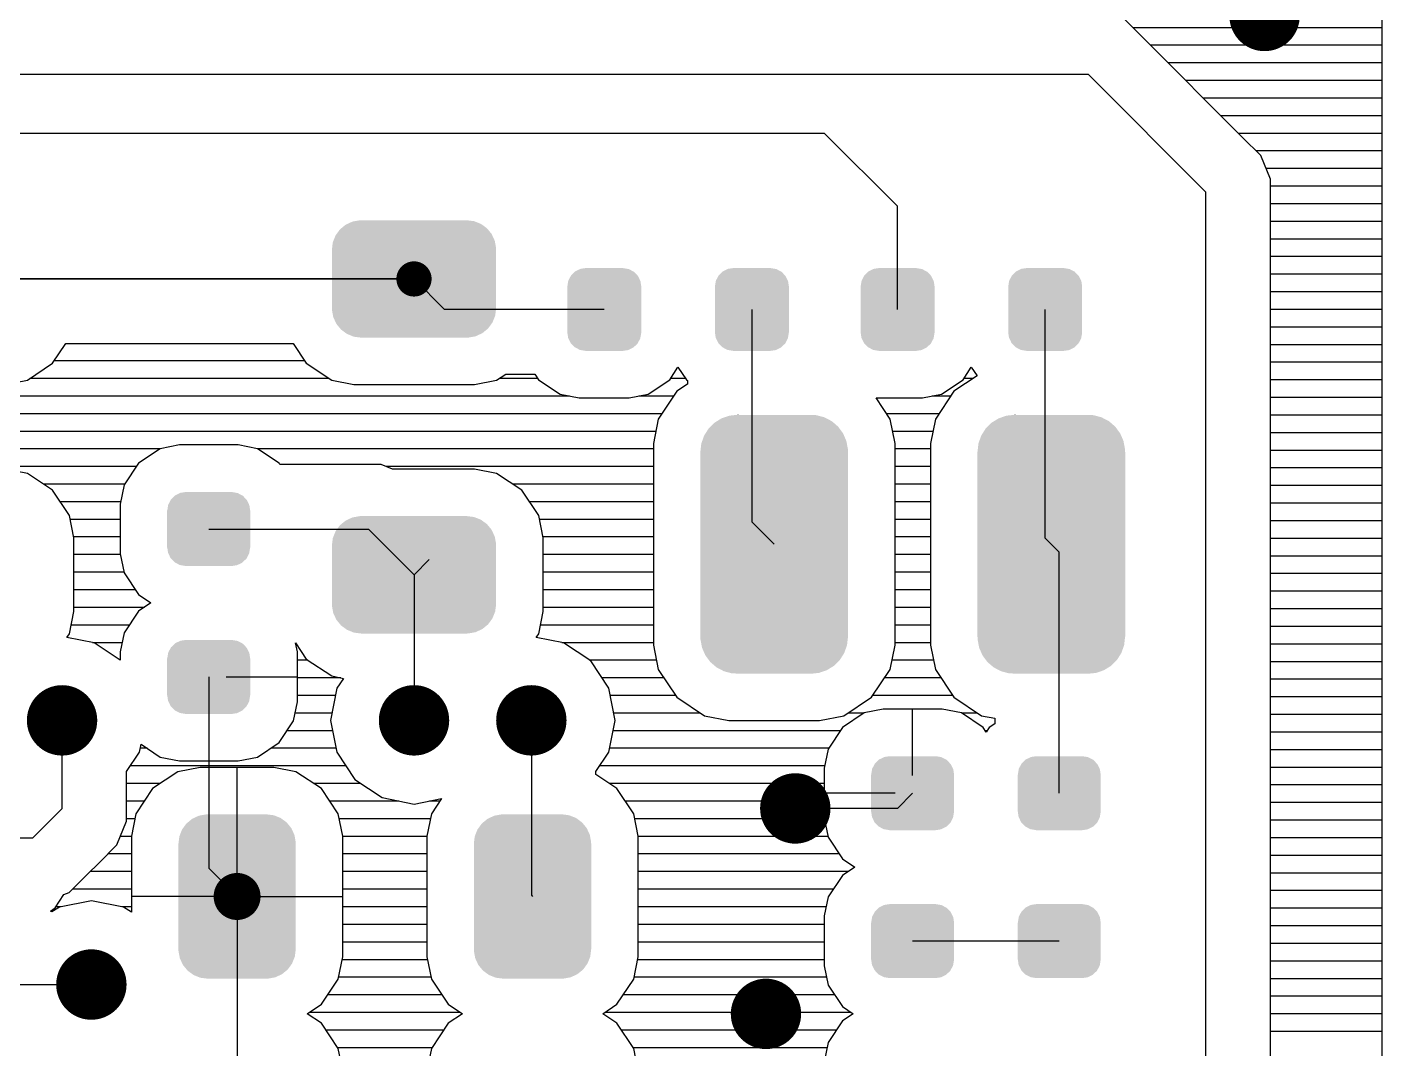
# Model space of a CAD drawing. Extents: x 295 to 953, y 10 to 290.
# Drawn here: x 720.33 to 752.59, y 168.47 to 192.79 of the extents above; entities that cross this region are included whole.
import ezdxf

# ---------------------------------------------------------------- set-up
doc = ezdxf.new("R2010")
doc.units = 0
doc.header["$LTSCALE"] = 5
doc.header["$MEASUREMENT"] = 0
doc.layers.get('0').update_dxf_attribs({"linetype": 'CONTINUOUS', "lineweight": 25})
doc.layers.add('DV-DPO-A6_BOT', color=7, linetype='CONTINUOUS')

msp = doc.modelspace()

# ---------------------------------------------------------------- linework, layer by layer
for points, const_width in [([(750.216, 193.054, -1), (749.378, 193.054, -1)], 0.838), ([(729.75, 186.795, -1), (729.331, 186.795, -1)], 0.419), ([(729.75, 186.795, -1), (729.331, 186.795, -1)], 0.419), ([(721.578, 176.29, -1), (720.74, 176.29, -1)], 0.838), ([(729.96, 176.29, -1), (729.122, 176.29, -1)], 0.838), ([(732.754, 176.29, -1), (731.916, 176.29, -1)], 0.838), ([(739.04, 174.194, -1), (738.202, 174.194, -1)], 0.838), ([(725.607, 172.099, -1), (725.048, 172.099, -1)], 0.559), ([(722.276, 170.003, -1), (721.438, 170.003, -1)], 0.838), ([(738.342, 169.305, -1), (737.504, 169.305, -1)], 0.838)]:
    msp.add_lwpolyline(points, format="xyb", close=True, dxfattribs=dict(const_width=const_width))
for points in [[(731.137, 188.104), (730.998, 188.16), (727.954, 188.104), (728.074, 188.16)], [(730.998, 188.16), (730.973, 188.17), (728.074, 188.16), (728.129, 188.17)], [(730.973, 188.17), (730.806, 188.191), (728.129, 188.17), (728.247, 188.191)], [(730.806, 188.191), (730.798, 188.192), (728.247, 188.191), (728.284, 188.192)], [(731.464, 187.703), (731.405, 187.832), (727.621, 187.703), (727.673, 187.832)], [(731.405, 187.832), (731.391, 187.863), (727.673, 187.832), (727.696, 187.863)], [(731.391, 187.863), (731.3, 187.974), (727.696, 187.863), (727.777, 187.974)], [(731.3, 187.974), (731.279, 188), (727.777, 187.974), (727.808, 188)], [(731.279, 188), (731.162, 188.086), (727.808, 188), (727.914, 188.086)], [(731.162, 188.086), (731.137, 188.104), (727.914, 188.086), (727.954, 188.104)], [(731.497, 187.494), (731.496, 187.53), (727.585, 187.494), (727.59, 187.53)], [(731.497, 186.097), (731.497, 187.494), (727.585, 186.097), (727.585, 187.494)], [(731.496, 187.53), (731.471, 187.668), (727.59, 187.53), (727.607, 187.668)], [(731.471, 187.668), (731.464, 187.703), (727.607, 187.668), (727.621, 187.703)], [(734.927, 186.757), (734.873, 186.867), (733.216, 186.757), (733.275, 186.867)], [(734.873, 186.867), (734.861, 186.88), (733.275, 186.867), (733.281, 186.88)], [(734.861, 186.88), (734.776, 186.967), (733.281, 186.88), (733.373, 186.967)], [(734.776, 186.967), (734.758, 186.976), (733.373, 186.967), (733.382, 186.976)], [(734.758, 186.976), (734.652, 187.032), (733.382, 186.976), (733.499, 187.032)], [(734.652, 187.032), (734.623, 187.036), (733.499, 187.032), (733.508, 187.036)], [(734.623, 187.036), (734.514, 187.054), (733.508, 187.036), (733.631, 187.054)], [(734.514, 187.054), (734.514, 187.058), (733.631, 187.054), (733.631, 187.058)], [(738.442, 186.757), (738.388, 186.867), (736.731, 186.757), (736.79, 186.867)], [(738.388, 186.867), (738.376, 186.88), (736.79, 186.867), (736.796, 186.88)], [(738.376, 186.88), (738.291, 186.967), (736.796, 186.88), (736.888, 186.967)], [(738.291, 186.967), (738.273, 186.976), (736.888, 186.967), (736.897, 186.976)], [(738.273, 186.976), (738.167, 187.032), (736.897, 186.976), (737.013, 187.032)], [(738.167, 187.032), (738.138, 187.036), (737.013, 187.032), (737.023, 187.036)], [(738.138, 187.036), (738.029, 187.054), (737.023, 187.036), (737.146, 187.054)], [(738.029, 187.054), (738.029, 187.058), (737.146, 187.054), (737.146, 187.058)], [(741.912, 186.757), (741.858, 186.867), (740.201, 186.757), (740.26, 186.867)], [(741.858, 186.867), (741.846, 186.88), (740.26, 186.867), (740.266, 186.88)], [(741.846, 186.88), (741.761, 186.967), (740.266, 186.88), (740.358, 186.967)], [(741.761, 186.967), (741.743, 186.976), (740.358, 186.967), (740.367, 186.976)], [(741.743, 186.976), (741.637, 187.032), (740.367, 186.976), (740.484, 187.032)], [(741.637, 187.032), (741.608, 187.036), (740.484, 187.032), (740.493, 187.036)], [(741.608, 187.036), (741.499, 187.054), (740.493, 187.036), (740.616, 187.054)], [(741.499, 187.054), (741.499, 187.058), (740.616, 187.054), (740.616, 187.058)], [(745.427, 186.757), (745.373, 186.867), (743.716, 186.757), (743.775, 186.867)], [(745.373, 186.867), (745.361, 186.88), (743.775, 186.867), (743.781, 186.88)], [(745.361, 186.88), (745.276, 186.967), (743.781, 186.88), (743.873, 186.967)], [(745.276, 186.967), (745.258, 186.976), (743.873, 186.967), (743.882, 186.976)], [(745.258, 186.976), (745.152, 187.032), (743.882, 186.976), (743.998, 187.032)], [(745.152, 187.032), (745.123, 187.036), (743.998, 187.032), (744.008, 187.036)], [(745.123, 187.036), (745.014, 187.054), (744.008, 187.036), (744.131, 187.054)], [(745.014, 187.054), (745.014, 187.058), (744.131, 187.054), (744.131, 187.058)], [(734.953, 186.619), (734.934, 186.742), (733.193, 186.619), (733.213, 186.742)], [(734.953, 186.616), (734.953, 186.619), (733.193, 186.616), (733.193, 186.619)], [(734.953, 185.521), (734.953, 186.616), (733.193, 185.521), (733.193, 186.616)], [(734.934, 186.742), (734.927, 186.757), (733.213, 186.742), (733.216, 186.757)], [(738.468, 186.619), (738.449, 186.742), (736.708, 186.619), (736.728, 186.742)], [(738.468, 186.616), (738.468, 186.619), (736.708, 186.616), (736.708, 186.619)], [(738.468, 185.521), (738.468, 186.616), (736.708, 185.521), (736.708, 186.616)], [(738.449, 186.742), (738.442, 186.757), (736.728, 186.742), (736.731, 186.757)], [(741.938, 186.619), (741.919, 186.742), (740.178, 186.619), (740.198, 186.742)], [(741.938, 186.616), (741.938, 186.619), (740.178, 186.616), (740.178, 186.619)], [(741.938, 185.521), (741.938, 186.616), (740.178, 185.521), (740.178, 186.616)], [(741.919, 186.742), (741.912, 186.757), (740.198, 186.742), (740.201, 186.757)], [(745.453, 186.619), (745.434, 186.742), (743.693, 186.619), (743.713, 186.742)], [(745.453, 186.616), (745.453, 186.619), (743.693, 186.616), (743.693, 186.619)], [(745.453, 185.521), (745.453, 186.616), (743.693, 185.521), (743.693, 186.616)], [(745.434, 186.742), (745.427, 186.757), (743.713, 186.742), (743.716, 186.757)], [(731.492, 186.06), (731.497, 186.097), (727.586, 186.06), (727.585, 186.097)], [(731.474, 185.922), (731.492, 186.06), (727.611, 185.922), (727.586, 186.06)], [(731.461, 185.887), (731.474, 185.922), (727.617, 185.887), (727.611, 185.922)], [(731.409, 185.758), (731.461, 185.887), (727.677, 185.758), (727.617, 185.887)], [(731.386, 185.727), (731.409, 185.758), (727.691, 185.727), (727.677, 185.758)], [(731.305, 185.616), (731.386, 185.727), (727.782, 185.616), (727.691, 185.727)], [(731.273, 185.59), (731.305, 185.616), (727.803, 185.59), (727.782, 185.616)], [(731.168, 185.504), (731.273, 185.59), (727.92, 185.504), (727.803, 185.59)], [(731.128, 185.486), (731.168, 185.504), (727.945, 185.486), (727.92, 185.504)], [(731.008, 185.43), (731.128, 185.486), (728.084, 185.43), (727.945, 185.486)], [(730.953, 185.42), (731.008, 185.43), (728.109, 185.42), (728.084, 185.43)], [(730.834, 185.399), (730.953, 185.42), (728.276, 185.399), (728.109, 185.42)], [(730.798, 185.398), (730.834, 185.399), (728.284, 185.398), (728.276, 185.399)], [(734.953, 185.518), (734.953, 185.521), (733.193, 185.518), (733.193, 185.521)], [(734.932, 185.395), (734.953, 185.518), (733.211, 185.395), (733.193, 185.518)], [(734.93, 185.381), (734.932, 185.395), (733.218, 185.381), (733.211, 185.395)], [(734.871, 185.27), (734.93, 185.381), (733.272, 185.27), (733.218, 185.381)], [(734.864, 185.257), (734.871, 185.27), (733.285, 185.257), (733.272, 185.27)], [(734.773, 185.17), (734.864, 185.257), (733.37, 185.17), (733.285, 185.257)], [(738.468, 185.518), (738.468, 185.521), (736.708, 185.518), (736.708, 185.521)], [(738.447, 185.395), (738.468, 185.518), (736.726, 185.395), (736.708, 185.518)], [(738.444, 185.381), (738.447, 185.395), (736.733, 185.381), (736.726, 185.395)], [(738.386, 185.27), (738.444, 185.381), (736.787, 185.27), (736.733, 185.381)], [(738.379, 185.257), (738.386, 185.27), (736.799, 185.257), (736.787, 185.27)], [(738.288, 185.17), (738.379, 185.257), (736.884, 185.17), (736.799, 185.257)], [(741.938, 185.518), (741.938, 185.521), (740.178, 185.518), (740.178, 185.521)], [(741.917, 185.395), (741.938, 185.518), (740.196, 185.395), (740.178, 185.518)], [(741.915, 185.381), (741.917, 185.395), (740.203, 185.381), (740.196, 185.395)], [(741.856, 185.27), (741.915, 185.381), (740.257, 185.27), (740.203, 185.381)], [(741.849, 185.257), (741.856, 185.27), (740.27, 185.257), (740.257, 185.27)], [(741.758, 185.17), (741.849, 185.257), (740.355, 185.17), (740.27, 185.257)], [(745.453, 185.518), (745.453, 185.521), (743.693, 185.518), (743.693, 185.521)], [(745.432, 185.395), (745.453, 185.518), (743.711, 185.395), (743.693, 185.518)], [(745.429, 185.381), (745.432, 185.395), (743.718, 185.381), (743.711, 185.395)], [(745.371, 185.27), (745.429, 185.381), (743.772, 185.27), (743.718, 185.381)], [(745.364, 185.257), (745.371, 185.27), (743.784, 185.257), (743.772, 185.27)], [(745.273, 185.17), (745.364, 185.257), (743.869, 185.17), (743.784, 185.257)], [(734.763, 185.161), (734.773, 185.17), (733.387, 185.161), (733.37, 185.17)], [(734.647, 185.105), (734.763, 185.161), (733.494, 185.105), (733.387, 185.161)], [(734.637, 185.101), (734.647, 185.105), (733.522, 185.101), (733.494, 185.105)], [(734.514, 185.083), (734.637, 185.101), (733.631, 185.083), (733.522, 185.101)], [(734.514, 185.08), (734.514, 185.083), (733.631, 185.08), (733.631, 185.083)], [(738.278, 185.161), (738.288, 185.17), (736.902, 185.161), (736.884, 185.17)], [(738.162, 185.105), (738.278, 185.161), (737.008, 185.105), (736.902, 185.161)], [(738.152, 185.101), (738.162, 185.105), (737.037, 185.101), (737.008, 185.105)], [(738.029, 185.083), (738.152, 185.101), (737.146, 185.083), (737.037, 185.101)], [(738.029, 185.08), (738.029, 185.083), (737.146, 185.08), (737.146, 185.083)], [(741.748, 185.161), (741.758, 185.17), (740.372, 185.161), (740.355, 185.17)], [(741.632, 185.105), (741.748, 185.161), (740.479, 185.105), (740.372, 185.161)], [(741.622, 185.101), (741.632, 185.105), (740.507, 185.101), (740.479, 185.105)], [(741.499, 185.083), (741.622, 185.101), (740.616, 185.083), (740.507, 185.101)], [(741.499, 185.08), (741.499, 185.083), (740.616, 185.08), (740.616, 185.083)], [(745.263, 185.161), (745.273, 185.17), (743.887, 185.161), (743.869, 185.17)], [(745.147, 185.105), (745.263, 185.161), (743.993, 185.105), (743.887, 185.161)], [(745.137, 185.101), (745.147, 185.105), (744.022, 185.101), (743.993, 185.105)], [(745.014, 185.083), (745.137, 185.101), (744.131, 185.083), (744.022, 185.101)], [(745.014, 185.08), (745.014, 185.083), (744.131, 185.08), (744.131, 185.083)], [(739.676, 183.233), (739.641, 183.281), (736.555, 183.233), (736.603, 183.281)], [(739.641, 183.281), (739.534, 183.373), (736.603, 183.281), (736.696, 183.373)], [(739.534, 183.373), (739.49, 183.41), (736.696, 183.373), (736.756, 183.41)], [(739.49, 183.41), (739.363, 183.477), (736.756, 183.41), (736.864, 183.477)], [(739.363, 183.477), (739.315, 183.502), (736.864, 183.477), (736.937, 183.502)], [(739.315, 183.502), (739.167, 183.541), (736.937, 183.502), (737.051, 183.541)], [(739.167, 183.541), (739.124, 183.553), (737.051, 183.541), (737.161, 183.553)], [(739.124, 183.553), (738.926, 183.56), (737.161, 183.553), (737.223, 183.56)], [(737.31, 183.56), (737.248, 183.562), (737.223, 183.56), (737.248, 183.562)], [(746.275, 183.233), (746.24, 183.281), (743.154, 183.233), (743.203, 183.281)], [(746.24, 183.281), (746.134, 183.373), (743.203, 183.281), (743.295, 183.373)], [(746.134, 183.373), (746.09, 183.41), (743.295, 183.373), (743.355, 183.41)], [(746.09, 183.41), (745.962, 183.477), (743.355, 183.41), (743.463, 183.477)], [(745.962, 183.477), (745.915, 183.502), (743.463, 183.477), (743.537, 183.502)], [(745.915, 183.502), (745.767, 183.541), (743.537, 183.502), (743.651, 183.541)], [(745.767, 183.541), (745.723, 183.553), (743.651, 183.541), (743.76, 183.553)], [(745.723, 183.553), (745.525, 183.56), (743.76, 183.553), (743.822, 183.56)], [(743.909, 183.56), (743.847, 183.562), (743.822, 183.56), (743.847, 183.562)], [(739.837, 182.94), (739.783, 183.066), (736.405, 182.94), (736.449, 183.066)], [(739.783, 183.066), (739.758, 183.122), (736.449, 183.066), (736.485, 183.122)], [(739.758, 183.122), (739.676, 183.233), (736.485, 183.122), (736.555, 183.233)], [(746.437, 182.94), (746.382, 183.066), (743.004, 182.94), (743.049, 183.066)], [(746.382, 183.066), (746.358, 183.122), (743.049, 183.066), (743.084, 183.122)], [(746.358, 183.122), (746.275, 183.233), (743.084, 183.122), (743.154, 183.233)], [(739.879, 178.282), (739.879, 182.679), (736.358, 178.282), (736.358, 182.679)], [(739.876, 182.682), (739.874, 182.746), (736.361, 182.682), (736.368, 182.746)], [(739.876, 182.679), (739.876, 182.682), (736.361, 182.679), (736.361, 182.682)], [(739.874, 182.746), (739.849, 182.879), (736.368, 182.746), (736.383, 182.879)], [(739.849, 182.879), (739.837, 182.94), (736.383, 182.879), (736.405, 182.94)], [(746.478, 178.282), (746.478, 182.679), (742.958, 178.282), (742.958, 182.679)], [(746.475, 182.682), (746.473, 182.746), (742.96, 182.682), (742.968, 182.746)], [(746.475, 182.679), (746.475, 182.682), (742.96, 182.679), (742.96, 182.682)], [(746.473, 182.746), (746.448, 182.879), (742.968, 182.746), (742.983, 182.879)], [(746.448, 182.879), (746.437, 182.94), (742.983, 182.879), (743.004, 182.94)], [(725.447, 181.644), (725.339, 181.701), (723.852, 181.644), (723.968, 181.701)], [(725.339, 181.701), (725.313, 181.705), (723.968, 181.701), (723.977, 181.705)], [(725.313, 181.705), (725.202, 181.724), (723.977, 181.705), (724.101, 181.724)], [(725.638, 181.285), (725.62, 181.409), (723.665, 181.285), (723.685, 181.409)], [(725.62, 181.409), (725.613, 181.423), (723.685, 181.409), (723.687, 181.423)], [(725.613, 181.423), (725.56, 181.535), (723.687, 181.423), (723.746, 181.535)], [(725.56, 181.535), (725.548, 181.547), (723.746, 181.535), (723.752, 181.547)], [(725.548, 181.547), (725.463, 181.636), (723.752, 181.547), (723.843, 181.636)], [(725.463, 181.636), (725.447, 181.644), (723.843, 181.636), (723.852, 181.644)], [(725.64, 180.402), (725.64, 181.285), (723.662, 180.402), (723.662, 181.285)], [(731.279, 180.959), (731.162, 181.045), (727.808, 180.959), (727.914, 181.045)], [(731.162, 181.045), (731.137, 181.064), (727.914, 181.045), (727.954, 181.064)], [(731.137, 181.064), (730.998, 181.119), (727.954, 181.064), (728.074, 181.119)], [(730.998, 181.119), (730.973, 181.129), (728.074, 181.119), (728.129, 181.129)], [(730.973, 181.129), (730.806, 181.15), (728.129, 181.129), (728.247, 181.15)], [(730.806, 181.15), (730.798, 181.151), (728.247, 181.15), (728.284, 181.151)], [(731.464, 180.662), (731.405, 180.791), (727.621, 180.662), (727.673, 180.791)], [(731.405, 180.791), (731.391, 180.823), (727.673, 180.791), (727.696, 180.823)], [(731.391, 180.823), (731.3, 180.934), (727.696, 180.823), (727.777, 180.934)], [(731.3, 180.934), (731.279, 180.959), (727.777, 180.934), (727.808, 180.959)], [(725.618, 180.279), (725.638, 180.402), (723.683, 180.279), (723.665, 180.402)], [(731.497, 180.453), (731.496, 180.489), (727.585, 180.453), (727.59, 180.489)], [(731.497, 179.056), (731.497, 180.453), (727.585, 179.056), (727.585, 180.453)], [(731.496, 180.489), (731.471, 180.628), (727.59, 180.489), (727.607, 180.628)], [(731.471, 180.628), (731.464, 180.662), (727.607, 180.628), (727.621, 180.662)], [(725.615, 180.265), (725.618, 180.279), (723.69, 180.265), (723.683, 180.279)], [(725.557, 180.153), (725.615, 180.265), (723.743, 180.153), (723.69, 180.265)], [(725.551, 180.141), (725.557, 180.153), (723.755, 180.141), (723.743, 180.153)], [(725.46, 180.052), (725.551, 180.141), (723.84, 180.052), (723.755, 180.141)], [(725.451, 180.043), (725.46, 180.052), (723.856, 180.043), (723.84, 180.052)], [(725.335, 179.987), (725.451, 180.043), (723.963, 179.987), (723.856, 180.043)], [(725.325, 179.982), (725.335, 179.987), (723.99, 179.982), (723.963, 179.987)], [(725.202, 179.964), (725.325, 179.982), (724.101, 179.964), (723.99, 179.982)], [(731.492, 179.019), (731.497, 179.056), (727.586, 179.019), (727.585, 179.056)], [(731.474, 178.881), (731.492, 179.019), (727.611, 178.881), (727.586, 179.019)], [(731.461, 178.846), (731.474, 178.881), (727.617, 178.846), (727.611, 178.881)], [(731.409, 178.717), (731.461, 178.846), (727.677, 178.717), (727.617, 178.846)], [(731.386, 178.686), (731.409, 178.717), (727.691, 178.686), (727.677, 178.717)], [(731.305, 178.575), (731.386, 178.686), (727.782, 178.575), (727.691, 178.686)], [(731.273, 178.549), (731.305, 178.575), (727.803, 178.549), (727.782, 178.575)], [(731.168, 178.463), (731.273, 178.549), (727.92, 178.463), (727.803, 178.549)], [(731.128, 178.445), (731.168, 178.463), (727.945, 178.445), (727.92, 178.463)], [(731.008, 178.389), (731.128, 178.445), (728.084, 178.389), (727.945, 178.445)], [(725.548, 178.027), (725.463, 178.115), (723.752, 178.027), (723.843, 178.115)], [(725.463, 178.115), (725.447, 178.124), (723.843, 178.115), (723.852, 178.124)], [(725.447, 178.124), (725.339, 178.18), (723.852, 178.124), (723.968, 178.18)], [(725.339, 178.18), (725.313, 178.185), (723.968, 178.18), (723.977, 178.185)], [(725.313, 178.185), (725.202, 178.203), (723.977, 178.185), (724.101, 178.203)], [(730.953, 178.379), (731.008, 178.389), (728.109, 178.379), (728.084, 178.389)], [(730.834, 178.358), (730.953, 178.379), (728.276, 178.358), (728.109, 178.379)], [(730.798, 178.357), (730.834, 178.358), (728.284, 178.357), (728.276, 178.358)], [(739.876, 178.279), (739.876, 178.282), (736.361, 178.279), (736.361, 178.282)], [(739.869, 178.216), (739.876, 178.279), (736.363, 178.216), (736.361, 178.279)], [(739.854, 178.082), (739.869, 178.216), (736.388, 178.082), (736.363, 178.216)], [(746.475, 178.279), (746.475, 178.282), (742.96, 178.279), (742.96, 178.282)], [(746.468, 178.216), (746.475, 178.279), (742.963, 178.216), (742.96, 178.279)], [(746.453, 178.082), (746.468, 178.216), (742.988, 178.082), (742.963, 178.216)], [(725.638, 177.765), (725.62, 177.889), (723.665, 177.765), (723.685, 177.889)], [(725.62, 177.889), (725.613, 177.903), (723.685, 177.889), (723.687, 177.903)], [(725.613, 177.903), (725.56, 178.015), (723.687, 177.903), (723.746, 178.015)], [(725.56, 178.015), (725.548, 178.027), (723.746, 178.015), (723.752, 178.027)], [(739.832, 178.021), (739.854, 178.082), (736.4, 178.021), (736.388, 178.082)], [(739.788, 177.895), (739.832, 178.021), (736.454, 177.895), (736.4, 178.021)], [(739.753, 177.839), (739.788, 177.895), (736.479, 177.839), (736.454, 177.895)], [(739.682, 177.728), (739.753, 177.839), (736.561, 177.728), (736.479, 177.839)], [(746.432, 178.021), (746.453, 178.082), (742.999, 178.021), (742.988, 178.082)], [(746.387, 177.895), (746.432, 178.021), (743.054, 177.895), (742.999, 178.021)], [(746.352, 177.839), (746.387, 177.895), (743.078, 177.839), (743.054, 177.895)], [(746.282, 177.728), (746.352, 177.839), (743.16, 177.728), (743.078, 177.839)], [(725.64, 176.882), (725.64, 177.765), (723.662, 176.882), (723.662, 177.765)], [(739.634, 177.68), (739.682, 177.728), (736.596, 177.68), (736.561, 177.728)], [(739.542, 177.588), (739.634, 177.68), (736.703, 177.588), (736.596, 177.68)], [(739.481, 177.551), (739.542, 177.588), (736.747, 177.551), (736.703, 177.588)], [(739.373, 177.484), (739.481, 177.551), (736.874, 177.484), (736.747, 177.551)], [(739.3, 177.459), (739.373, 177.484), (736.922, 177.459), (736.874, 177.484)], [(739.186, 177.42), (739.3, 177.459), (737.07, 177.42), (736.922, 177.459)], [(746.233, 177.68), (746.282, 177.728), (743.196, 177.68), (743.16, 177.728)], [(746.141, 177.588), (746.233, 177.68), (743.302, 177.588), (743.196, 177.68)], [(746.081, 177.551), (746.141, 177.588), (743.346, 177.551), (743.302, 177.588)], [(745.973, 177.484), (746.081, 177.551), (743.474, 177.484), (743.346, 177.551)], [(745.9, 177.459), (745.973, 177.484), (743.521, 177.459), (743.474, 177.484)], [(745.785, 177.42), (745.9, 177.459), (743.669, 177.42), (743.521, 177.459)], [(739.077, 177.408), (739.186, 177.42), (737.113, 177.408), (737.07, 177.42)], [(739.015, 177.402), (739.077, 177.408), (737.311, 177.402), (737.113, 177.408)], [(738.989, 177.399), (739.015, 177.402), (738.989, 177.399), (738.926, 177.402)], [(745.677, 177.408), (745.785, 177.42), (743.713, 177.408), (743.669, 177.42)], [(745.615, 177.402), (745.677, 177.408), (743.911, 177.402), (743.713, 177.408)], [(745.588, 177.399), (745.615, 177.402), (745.588, 177.399), (745.525, 177.402)], [(725.618, 176.758), (725.638, 176.882), (723.683, 176.758), (723.665, 176.882)], [(725.615, 176.744), (725.618, 176.758), (723.69, 176.744), (723.683, 176.758)], [(725.557, 176.632), (725.615, 176.744), (723.743, 176.632), (723.69, 176.744)], [(725.551, 176.62), (725.557, 176.632), (723.755, 176.62), (723.743, 176.632)], [(725.46, 176.532), (725.551, 176.62), (723.84, 176.532), (723.755, 176.62)], [(725.451, 176.523), (725.46, 176.532), (723.856, 176.523), (723.84, 176.532)], [(725.335, 176.466), (725.451, 176.523), (723.963, 176.466), (723.856, 176.523)], [(725.325, 176.462), (725.335, 176.466), (723.99, 176.462), (723.963, 176.466)], [(725.202, 176.443), (725.325, 176.462), (724.101, 176.443), (723.99, 176.462)], [(742.377, 175.137), (742.324, 175.249), (740.451, 175.137), (740.51, 175.249)], [(742.324, 175.249), (742.312, 175.26), (740.51, 175.249), (740.516, 175.26)], [(742.312, 175.26), (742.227, 175.349), (740.516, 175.26), (740.607, 175.349)], [(742.227, 175.349), (742.211, 175.358), (740.607, 175.349), (740.616, 175.358)], [(742.211, 175.358), (742.103, 175.414), (740.616, 175.358), (740.732, 175.414)], [(742.103, 175.414), (742.077, 175.419), (740.732, 175.414), (740.741, 175.419)], [(742.077, 175.419), (741.966, 175.437), (740.741, 175.419), (740.865, 175.437)], [(745.87, 175.137), (745.816, 175.249), (743.944, 175.137), (744.002, 175.249)], [(745.816, 175.249), (745.805, 175.26), (744.002, 175.249), (744.008, 175.26)], [(745.805, 175.26), (745.719, 175.349), (744.008, 175.26), (744.099, 175.349)], [(745.719, 175.349), (745.703, 175.358), (744.099, 175.349), (744.108, 175.358)], [(745.703, 175.358), (745.596, 175.414), (744.108, 175.358), (744.225, 175.414)], [(745.596, 175.414), (745.569, 175.419), (744.225, 175.414), (744.234, 175.419)], [(745.569, 175.419), (745.458, 175.437), (744.234, 175.419), (744.357, 175.437)], [(742.404, 174.116), (742.404, 174.999), (740.426, 174.116), (740.426, 174.999)], [(742.402, 174.999), (742.384, 175.123), (740.429, 174.999), (740.449, 175.123)], [(742.384, 175.123), (742.377, 175.137), (740.449, 175.123), (740.451, 175.137)], [(745.897, 174.116), (745.897, 174.999), (743.919, 174.116), (743.919, 174.999)], [(745.894, 174.999), (745.876, 175.123), (743.922, 174.999), (743.942, 175.123)], [(745.876, 175.123), (745.87, 175.137), (743.942, 175.123), (743.944, 175.137)], [(726.507, 173.862), (726.39, 173.948), (724.154, 173.862), (724.259, 173.948)], [(726.39, 173.948), (726.365, 173.967), (724.259, 173.948), (724.299, 173.967)], [(726.365, 173.967), (726.226, 174.022), (724.299, 173.967), (724.419, 174.022)], [(726.226, 174.022), (726.201, 174.032), (724.419, 174.022), (724.475, 174.032)], [(726.201, 174.032), (726.033, 174.053), (724.475, 174.032), (724.593, 174.053)], [(726.033, 174.053), (726.026, 174.054), (724.593, 174.053), (724.629, 174.054)], [(733.542, 173.862), (733.425, 173.948), (731.189, 173.862), (731.294, 173.948)], [(733.425, 173.948), (733.4, 173.967), (731.294, 173.948), (731.334, 173.967)], [(733.4, 173.967), (733.261, 174.022), (731.334, 173.967), (731.455, 174.022)], [(733.261, 174.022), (733.236, 174.032), (731.455, 174.022), (731.51, 174.032)], [(733.236, 174.032), (733.069, 174.053), (731.51, 174.032), (731.628, 174.053)], [(733.069, 174.053), (733.061, 174.054), (731.628, 174.053), (731.664, 174.054)], [(742.382, 173.992), (742.402, 174.116), (740.447, 173.992), (740.429, 174.116)], [(742.379, 173.978), (742.382, 173.992), (740.454, 173.978), (740.447, 173.992)], [(742.321, 173.866), (742.379, 173.978), (740.507, 173.866), (740.454, 173.978)], [(745.874, 173.992), (745.894, 174.116), (743.939, 173.992), (743.922, 174.116)], [(745.872, 173.978), (745.874, 173.992), (743.946, 173.978), (743.939, 173.992)], [(745.814, 173.866), (745.872, 173.978), (744, 173.866), (743.946, 173.978)], [(726.692, 173.566), (726.633, 173.695), (723.967, 173.566), (724.018, 173.695)], [(726.633, 173.695), (726.619, 173.726), (724.018, 173.695), (724.041, 173.726)], [(726.619, 173.726), (726.528, 173.837), (724.041, 173.726), (724.122, 173.837)], [(726.528, 173.837), (726.507, 173.862), (724.122, 173.837), (724.154, 173.862)], [(733.728, 173.566), (733.668, 173.695), (731.002, 173.566), (731.053, 173.695)], [(733.668, 173.695), (733.654, 173.726), (731.053, 173.695), (731.076, 173.726)], [(733.654, 173.726), (733.563, 173.837), (731.076, 173.726), (731.158, 173.837)], [(733.563, 173.837), (733.542, 173.862), (731.158, 173.837), (731.189, 173.862)], [(742.315, 173.854), (742.321, 173.866), (740.519, 173.854), (740.507, 173.866)], [(742.224, 173.765), (742.315, 173.854), (740.604, 173.765), (740.519, 173.854)], [(742.215, 173.757), (742.224, 173.765), (740.62, 173.757), (740.604, 173.765)], [(742.099, 173.7), (742.215, 173.757), (740.727, 173.7), (740.62, 173.757)], [(742.089, 173.696), (742.099, 173.7), (740.754, 173.696), (740.727, 173.7)], [(741.966, 173.677), (742.089, 173.696), (740.865, 173.677), (740.754, 173.696)], [(745.808, 173.854), (745.814, 173.866), (744.011, 173.854), (744, 173.866)], [(745.716, 173.765), (745.808, 173.854), (744.096, 173.765), (744.011, 173.854)], [(745.708, 173.757), (745.716, 173.765), (744.113, 173.757), (744.096, 173.765)], [(745.591, 173.7), (745.708, 173.757), (744.22, 173.7), (744.113, 173.757)], [(745.582, 173.696), (745.591, 173.7), (744.246, 173.696), (744.22, 173.7)], [(745.458, 173.677), (745.582, 173.696), (744.357, 173.677), (744.246, 173.696)], [(726.725, 173.356), (726.724, 173.392), (723.931, 173.356), (723.935, 173.392)], [(726.725, 170.841), (726.725, 173.356), (723.931, 170.841), (723.931, 173.356)], [(726.724, 173.392), (726.699, 173.531), (723.935, 173.392), (723.953, 173.531)], [(726.699, 173.531), (726.692, 173.566), (723.953, 173.531), (723.967, 173.566)], [(733.76, 173.356), (733.759, 173.392), (730.966, 173.356), (730.97, 173.392)], [(733.76, 170.841), (733.76, 173.356), (730.966, 170.841), (730.966, 173.356)], [(733.759, 173.392), (733.734, 173.531), (730.97, 173.392), (730.988, 173.531)], [(733.734, 173.531), (733.728, 173.566), (730.988, 173.531), (731.002, 173.566)], [(742.377, 171.616), (742.324, 171.728), (740.451, 171.616), (740.51, 171.728)], [(742.324, 171.728), (742.312, 171.74), (740.51, 171.728), (740.516, 171.74)], [(742.312, 171.74), (742.227, 171.829), (740.516, 171.74), (740.607, 171.829)], [(742.227, 171.829), (742.211, 171.837), (740.607, 171.829), (740.616, 171.837)], [(742.211, 171.837), (742.103, 171.894), (740.616, 171.837), (740.732, 171.894)], [(742.103, 171.894), (742.077, 171.898), (740.732, 171.894), (740.741, 171.898)], [(742.077, 171.898), (741.966, 171.917), (740.741, 171.898), (740.865, 171.917)], [(745.87, 171.616), (745.816, 171.728), (743.944, 171.616), (744.002, 171.728)], [(745.816, 171.728), (745.805, 171.74), (744.002, 171.728), (744.008, 171.74)], [(745.805, 171.74), (745.719, 171.829), (744.008, 171.74), (744.099, 171.829)], [(745.719, 171.829), (745.703, 171.837), (744.099, 171.829), (744.108, 171.837)], [(745.703, 171.837), (745.596, 171.894), (744.108, 171.837), (744.225, 171.894)], [(745.596, 171.894), (745.569, 171.898), (744.225, 171.894), (744.234, 171.898)], [(745.569, 171.898), (745.458, 171.917), (744.234, 171.898), (744.357, 171.917)], [(742.404, 170.595), (742.404, 171.478), (740.426, 170.595), (740.426, 171.478)], [(742.402, 171.478), (742.384, 171.602), (740.429, 171.478), (740.449, 171.602)], [(742.384, 171.602), (742.377, 171.616), (740.449, 171.602), (740.451, 171.616)], [(745.897, 170.595), (745.897, 171.478), (743.919, 170.595), (743.919, 171.478)], [(745.894, 171.478), (745.876, 171.602), (743.922, 171.478), (743.942, 171.602)], [(745.876, 171.602), (745.87, 171.616), (743.942, 171.602), (743.944, 171.616)], [(726.72, 170.805), (726.725, 170.841), (723.931, 170.805), (723.931, 170.841)], [(726.702, 170.666), (726.72, 170.805), (723.957, 170.666), (723.931, 170.805)], [(733.755, 170.805), (733.76, 170.841), (730.967, 170.805), (730.966, 170.841)], [(733.738, 170.666), (733.755, 170.805), (730.992, 170.666), (730.967, 170.805)], [(726.688, 170.632), (726.702, 170.666), (723.963, 170.632), (723.957, 170.666)], [(726.637, 170.503), (726.688, 170.632), (724.022, 170.503), (723.963, 170.632)], [(726.614, 170.471), (726.637, 170.503), (724.037, 170.471), (724.022, 170.503)], [(726.533, 170.36), (726.614, 170.471), (724.127, 170.36), (724.037, 170.471)], [(726.501, 170.335), (726.533, 170.36), (724.148, 170.335), (724.127, 170.36)], [(733.724, 170.632), (733.738, 170.666), (730.998, 170.632), (730.992, 170.666)], [(733.672, 170.503), (733.724, 170.632), (731.057, 170.503), (730.998, 170.632)], [(733.649, 170.471), (733.672, 170.503), (731.072, 170.471), (731.057, 170.503)], [(733.568, 170.36), (733.649, 170.471), (731.162, 170.36), (731.072, 170.471)], [(733.537, 170.335), (733.568, 170.36), (731.183, 170.335), (731.162, 170.36)], [(742.382, 170.472), (742.402, 170.595), (740.447, 170.472), (740.429, 170.595)], [(742.379, 170.458), (742.382, 170.472), (740.454, 170.458), (740.447, 170.472)], [(742.321, 170.346), (742.379, 170.458), (740.507, 170.346), (740.454, 170.458)], [(745.874, 170.472), (745.894, 170.595), (743.939, 170.472), (743.922, 170.595)], [(745.872, 170.458), (745.874, 170.472), (743.946, 170.458), (743.939, 170.472)], [(745.814, 170.346), (745.872, 170.458), (744, 170.346), (743.946, 170.458)], [(726.396, 170.249), (726.501, 170.335), (724.265, 170.249), (724.148, 170.335)], [(726.356, 170.23), (726.396, 170.249), (724.29, 170.23), (724.265, 170.249)], [(726.236, 170.175), (726.356, 170.23), (724.429, 170.175), (724.29, 170.23)], [(726.18, 170.165), (726.236, 170.175), (724.454, 170.165), (724.429, 170.175)], [(726.062, 170.144), (726.18, 170.165), (724.622, 170.144), (724.454, 170.165)], [(726.026, 170.143), (726.062, 170.144), (724.629, 170.143), (724.622, 170.144)], [(733.431, 170.249), (733.537, 170.335), (731.301, 170.249), (731.183, 170.335)], [(733.391, 170.23), (733.431, 170.249), (731.326, 170.23), (731.301, 170.249)], [(733.271, 170.175), (733.391, 170.23), (731.464, 170.175), (731.326, 170.23)], [(733.216, 170.165), (733.271, 170.175), (731.489, 170.165), (731.464, 170.175)], [(733.098, 170.144), (733.216, 170.165), (731.657, 170.144), (731.489, 170.165)], [(733.061, 170.143), (733.098, 170.144), (731.664, 170.143), (731.657, 170.144)], [(742.315, 170.334), (742.321, 170.346), (740.519, 170.334), (740.507, 170.346)], [(742.224, 170.245), (742.315, 170.334), (740.604, 170.245), (740.519, 170.334)], [(742.215, 170.236), (742.224, 170.245), (740.62, 170.236), (740.604, 170.245)], [(742.099, 170.18), (742.215, 170.236), (740.727, 170.18), (740.62, 170.236)], [(742.089, 170.175), (742.099, 170.18), (740.754, 170.175), (740.727, 170.18)], [(741.966, 170.157), (742.089, 170.175), (740.865, 170.157), (740.754, 170.175)], [(745.808, 170.334), (745.814, 170.346), (744.011, 170.334), (744, 170.346)], [(745.716, 170.245), (745.808, 170.334), (744.096, 170.245), (744.011, 170.334)], [(745.708, 170.236), (745.716, 170.245), (744.113, 170.236), (744.096, 170.245)], [(745.591, 170.18), (745.708, 170.236), (744.22, 170.18), (744.113, 170.236)], [(745.582, 170.175), (745.591, 170.18), (744.246, 170.175), (744.22, 170.18)], [(745.458, 170.157), (745.582, 170.175), (744.357, 170.157), (744.246, 170.175)]]:
    msp.add_solid(points)
at = {"layer": 'DV-DPO-A6_BOT'}
for p, q in [((752.591, 204.85), (752.591, 151.725)), ((746.914, 192.528), (746.478, 192.959)), ((752.591, 192.774), (746.663, 192.774)), ((749.272, 190.165), (746.914, 192.528)), ((752.591, 192.355), (747.082, 192.355)), ((745.606, 191.657), (717.666, 191.657)), ((748.4, 188.863), (745.606, 191.657)), ((752.591, 191.936), (747.501, 191.936)), ((752.591, 191.517), (747.92, 191.517)), ((752.591, 191.098), (748.339, 191.098)), ((752.591, 190.679), (748.758, 190.679)), ((739.32, 190.26), (709.983, 190.26)), ((741.058, 188.527), (739.32, 190.26)), ((752.591, 190.26), (749.177, 190.26)), ((749.708, 189.734), (749.272, 190.165)), ((752.591, 189.841), (749.596, 189.841)), ((749.937, 189.17), (749.708, 189.734)), ((752.591, 189.421), (749.837, 189.421)), ((749.937, 188.561), (749.937, 189.17)), ((748.4, 166.511), (748.4, 188.863)), ((752.591, 189.002), (749.937, 189.002)), ((741.058, 186.069), (741.058, 188.527)), ((752.591, 188.583), (749.937, 188.583)), ((749.937, 166.818), (749.937, 188.561)), ((752.591, 188.164), (749.937, 188.164)), ((752.591, 187.745), (749.937, 187.745)), ((752.591, 187.326), (749.937, 187.326)), ((752.591, 186.907), (749.937, 186.907)), ((729.541, 186.795), (718.365, 186.795)), ((718.365, 186.795), (729.541, 186.795)), ((730.267, 186.069), (729.541, 186.795)), ((752.591, 186.488), (749.937, 186.488)), ((734.073, 186.069), (730.267, 186.069)), ((737.588, 186.069), (737.588, 181.011)), ((744.573, 180.626), (744.573, 186.069)), ((752.591, 186.069), (749.937, 186.069)), ((752.591, 185.65), (749.937, 185.65)), ((720.935, 184.789), (721.248, 185.258)), ((721.248, 185.258), (726.663, 185.258)), ((726.663, 185.258), (726.976, 184.789)), ((752.591, 185.23), (749.937, 185.23)), ((720.332, 184.387), (720.935, 184.789)), ((726.937, 184.845), (720.974, 184.845)), ((726.976, 184.789), (727.58, 184.387)), ((735.632, 184.398), (735.827, 184.694)), ((735.827, 184.694), (736.029, 184.398)), ((742.617, 184.398), (742.812, 184.694)), ((742.812, 184.694), (742.952, 184.493)), ((752.591, 184.811), (749.937, 184.811)), ((719.807, 184.28), (720.332, 184.387)), ((727.518, 184.426), (720.393, 184.426)), ((727.58, 184.387), (728.105, 184.28)), ((728.105, 184.28), (730.983, 184.28)), ((730.983, 184.28), (731.508, 184.387)), ((731.508, 184.387), (731.731, 184.532)), ((732.486, 184.426), (731.569, 184.426)), ((731.731, 184.532), (732.419, 184.532)), ((732.419, 184.532), (732.508, 184.398)), ((732.508, 184.398), (733.022, 184.051)), ((735.118, 184.051), (735.632, 184.398)), ((736.006, 184.426), (735.654, 184.426)), ((736.051, 184.292), (735.799, 184.124)), ((736.029, 184.398), (736.051, 184.381)), ((736.051, 184.381), (736.051, 184.292)), ((742.103, 184.051), (742.617, 184.398)), ((742.952, 184.493), (742.399, 184.124)), ((742.857, 184.426), (742.639, 184.426)), ((752.591, 184.392), (749.937, 184.392)), ((733.246, 184.007), (693.414, 184.007)), ((733.022, 184.051), (733.475, 183.962)), ((733.475, 183.962), (734.665, 183.962)), ((734.665, 183.962), (735.118, 184.051)), ((735.721, 184.007), (734.894, 184.007)), ((735.799, 184.124), (735.358, 183.459)), ((740.879, 183.459), (740.544, 183.962)), ((740.544, 183.962), (741.65, 183.962)), ((741.65, 183.962), (742.103, 184.051)), ((742.321, 184.007), (741.879, 184.007)), ((742.399, 184.124), (741.957, 183.459)), ((752.591, 183.973), (749.937, 183.973)), ((735.442, 183.588), (693.694, 183.588)), ((735.358, 183.459), (735.241, 182.878)), ((742.041, 183.588), (740.795, 183.588)), ((740.996, 182.878), (740.879, 183.459)), ((741.957, 183.459), (741.84, 182.878)), ((752.591, 183.554), (749.937, 183.554)), ((735.297, 183.168), (693.973, 183.168)), ((741.896, 183.168), (740.94, 183.168)), ((752.591, 183.135), (749.937, 183.135)), ((723.495, 182.749), (694.253, 182.749)), ((723.495, 182.755), (722.981, 182.408)), ((723.953, 182.844), (723.495, 182.755)), ((725.355, 182.844), (723.953, 182.844)), ((725.814, 182.755), (725.355, 182.844)), ((726.328, 182.408), (725.814, 182.755)), ((735.241, 182.749), (725.814, 182.749)), ((735.241, 182.878), (735.241, 178.083)), ((740.996, 178.083), (740.996, 182.878)), ((741.84, 182.749), (740.996, 182.749)), ((741.84, 182.878), (741.84, 178.083)), ((752.591, 182.716), (749.937, 182.716)), ((722.93, 182.33), (694.532, 182.33)), ((722.981, 182.408), (722.64, 181.894)), ((726.345, 182.381), (726.328, 182.408)), ((728.759, 182.381), (726.345, 182.381)), ((729.027, 182.269), (728.759, 182.381)), ((735.241, 182.33), (728.882, 182.33)), ((741.84, 182.33), (740.996, 182.33)), ((720.332, 182.168), (719.807, 182.269)), ((720.935, 181.766), (720.332, 182.168)), ((730.983, 182.269), (729.027, 182.269)), ((731.508, 182.168), (730.983, 182.269)), ((732.111, 181.766), (731.508, 182.168)), ((752.591, 182.297), (749.937, 182.297)), ((722.651, 181.911), (720.712, 181.911)), ((721.338, 181.162), (720.935, 181.766)), ((722.64, 181.894), (722.545, 181.436)), ((735.241, 181.911), (731.888, 181.911)), ((732.514, 181.162), (732.111, 181.766)), ((741.84, 181.911), (740.996, 181.911)), ((752.591, 181.878), (749.937, 181.878)), ((722.556, 181.492), (721.114, 181.492)), ((722.545, 181.436), (722.545, 180.251)), ((735.241, 181.492), (732.29, 181.492)), ((741.84, 181.492), (740.996, 181.492)), ((752.591, 181.459), (749.937, 181.459)), ((721.438, 180.631), (721.338, 181.162)), ((722.545, 181.073), (721.354, 181.073)), ((732.614, 180.631), (732.514, 181.162)), ((735.241, 181.073), (732.53, 181.073)), ((737.588, 181.011), (738.118, 180.481)), ((741.84, 181.073), (740.996, 181.073)), ((752.591, 181.039), (749.937, 181.039)), ((724.651, 180.844), (728.457, 180.844)), ((728.457, 180.844), (729.541, 179.754)), ((722.545, 180.654), (721.438, 180.654)), ((721.438, 178.877), (721.438, 180.631)), ((735.241, 180.654), (732.614, 180.654)), ((732.614, 178.877), (732.614, 180.631)), ((741.84, 180.654), (740.996, 180.654)), ((744.573, 180.626), (744.718, 180.481)), ((744.908, 180.291), (744.718, 180.481)), ((752.591, 180.62), (749.937, 180.62)), ((722.55, 180.235), (721.438, 180.235)), ((722.545, 180.251), (722.64, 179.799)), ((729.904, 180.117), (729.541, 179.754)), ((735.241, 180.235), (732.614, 180.235)), ((741.84, 180.235), (740.996, 180.235)), ((744.908, 174.557), (744.908, 180.291)), ((752.591, 180.201), (749.937, 180.201)), ((722.634, 179.816), (721.438, 179.816)), ((722.64, 179.799), (722.981, 179.285)), ((729.541, 179.754), (729.541, 176.29)), ((735.241, 179.816), (732.614, 179.816)), ((741.84, 179.816), (740.996, 179.816)), ((752.591, 179.782), (749.937, 179.782)), ((722.902, 179.397), (721.438, 179.397)), ((735.241, 179.397), (732.614, 179.397)), ((741.84, 179.397), (740.996, 179.397)), ((722.981, 179.285), (723.277, 179.084)), ((723.277, 179.084), (722.981, 178.888)), ((752.591, 179.363), (749.937, 179.363)), ((721.338, 178.352), (721.438, 178.877)), ((723.12, 178.977), (721.438, 178.977)), ((722.981, 178.888), (722.64, 178.374)), ((732.514, 178.352), (732.614, 178.877)), ((735.241, 178.977), (732.614, 178.977)), ((741.84, 178.977), (740.996, 178.977)), ((752.591, 178.944), (749.937, 178.944)), ((722.763, 178.558), (721.377, 178.558)), ((735.241, 178.558), (732.553, 178.558)), ((741.84, 178.558), (740.996, 178.558)), ((752.591, 178.525), (749.937, 178.525)), ((721.276, 178.262), (721.338, 178.352)), ((721.924, 178.134), (721.276, 178.262)), ((722.589, 178.139), (721.885, 178.139)), ((722.545, 177.72), (721.924, 178.134)), ((722.64, 178.374), (722.545, 177.921)), ((726.764, 177.921), (726.719, 178.134)), ((726.719, 178.134), (726.976, 177.748)), ((732.452, 178.262), (732.514, 178.352)), ((733.1, 178.134), (732.452, 178.262)), ((735.241, 178.139), (733.061, 178.139)), ((733.749, 177.703), (733.1, 178.134)), ((741.84, 178.139), (740.996, 178.139)), ((752.591, 178.106), (749.937, 178.106)), ((722.545, 177.921), (722.545, 177.72)), ((726.764, 176.731), (726.764, 177.921)), ((735.241, 178.083), (735.358, 177.502)), ((740.879, 177.502), (740.996, 178.083)), ((741.84, 178.083), (741.957, 177.502)), ((722.545, 177.72), (722.539, 177.72)), ((727.015, 177.72), (726.764, 177.72)), ((726.976, 177.748), (727.58, 177.346)), ((735.313, 177.72), (733.715, 177.72)), ((734.179, 177.055), (733.749, 177.703)), ((735.358, 177.502), (735.799, 176.843)), ((740.437, 176.843), (740.879, 177.502)), ((741.913, 177.72), (740.924, 177.72)), ((741.957, 177.502), (742.399, 176.843)), ((752.591, 177.687), (749.937, 177.687)), ((724.651, 177.323), (724.651, 172.769)), ((725.07, 177.323), (726.764, 177.323)), ((727.797, 177.301), (726.764, 177.301)), ((727.58, 177.346), (727.859, 177.29)), ((727.859, 177.29), (727.702, 177.055)), ((735.492, 177.301), (734.011, 177.301)), ((742.092, 177.301), (740.745, 177.301)), ((752.591, 177.268), (749.937, 177.268)), ((724.651, 176.904), (724.651, 175.328)), ((727.669, 176.882), (726.764, 176.882)), ((727.702, 177.055), (727.552, 176.29)), ((734.33, 176.29), (734.179, 177.055)), ((735.772, 176.882), (734.212, 176.882)), ((735.799, 176.843), (736.459, 176.401)), ((739.778, 176.401), (740.437, 176.843)), ((742.371, 176.882), (740.465, 176.882)), ((742.399, 176.843), (743.058, 176.401)), ((752.591, 176.848), (749.937, 176.848)), ((726.669, 176.278), (726.764, 176.731)), ((740.717, 176.558), (740.259, 176.468)), ((742.119, 176.558), (740.717, 176.558)), ((741.415, 174.976), (741.415, 176.558)), ((742.578, 176.468), (742.119, 176.558)), ((721.159, 174.194), (721.159, 176.29)), ((726.328, 175.764), (726.669, 176.278)), ((727.585, 176.463), (726.708, 176.463)), ((727.552, 176.29), (727.702, 175.53)), ((732.335, 176.29), (732.335, 172.127)), ((734.179, 175.53), (734.33, 176.29)), ((736.364, 176.463), (734.296, 176.463)), ((736.459, 176.401), (737.04, 176.284)), ((737.04, 176.284), (739.197, 176.284)), ((739.197, 176.284), (739.778, 176.401)), ((740.259, 176.468), (739.745, 176.122)), ((740.259, 176.463), (739.873, 176.463)), ((743.092, 176.122), (742.578, 176.468)), ((742.963, 176.463), (742.578, 176.463)), ((743.058, 176.401), (743.371, 176.34)), ((743.371, 176.211), (743.237, 176.122)), ((743.371, 176.34), (743.371, 176.211)), ((752.591, 176.429), (749.937, 176.429)), ((727.596, 176.044), (726.518, 176.044)), ((739.694, 176.044), (734.285, 176.044)), ((739.745, 176.122), (739.404, 175.608)), ((743.164, 176.01), (743.092, 176.122)), ((743.187, 176.044), (743.142, 176.044)), ((743.237, 176.122), (743.164, 176.01)), ((752.591, 176.01), (749.937, 176.01)), ((722.696, 175.071), (723.003, 175.53)), ((723.003, 175.53), (723.042, 175.72)), ((723.182, 175.625), (723.025, 175.625)), ((723.042, 175.72), (723.495, 175.418)), ((725.814, 175.418), (726.328, 175.764)), ((727.68, 175.625), (726.127, 175.625)), ((727.702, 175.53), (728.133, 174.881)), ((733.872, 175.071), (734.179, 175.53)), ((739.415, 175.625), (734.201, 175.625)), ((739.404, 175.608), (739.309, 175.15)), ((752.591, 175.591), (749.937, 175.591)), ((727.915, 175.206), (722.791, 175.206)), ((723.495, 175.418), (723.953, 175.328)), ((723.953, 175.328), (725.355, 175.328)), ((725.355, 175.328), (725.814, 175.418)), ((739.32, 175.206), (733.967, 175.206)), ((722.696, 174.501), (722.696, 175.071)), ((723.919, 175.066), (723.316, 174.669)), ((724.45, 175.172), (723.919, 175.066)), ((726.205, 175.172), (724.45, 175.172)), ((725.328, 172.518), (725.328, 175.172)), ((726.73, 175.066), (726.205, 175.172)), ((727.334, 174.669), (726.73, 175.066)), ((728.133, 174.881), (728.781, 174.451)), ((733.872, 174.999), (733.872, 175.071)), ((734.375, 174.669), (733.872, 174.999)), ((739.309, 175.15), (739.309, 173.965)), ((752.591, 175.172), (749.937, 175.172)), ((723.5, 174.786), (722.696, 174.786)), ((723.316, 174.669), (722.914, 174.066)), ((728.272, 174.786), (727.149, 174.786)), ((727.736, 174.066), (727.334, 174.669)), ((739.309, 174.786), (734.19, 174.786)), ((734.777, 174.066), (734.375, 174.669)), ((740.996, 174.557), (739.309, 174.557)), ((741.415, 174.557), (741.058, 174.194)), ((752.591, 174.753), (749.937, 174.753)), ((722.696, 173.892), (722.696, 174.501)), ((723.12, 174.367), (722.696, 174.367)), ((729.178, 174.367), (727.529, 174.367)), ((728.781, 174.451), (729.541, 174.295)), ((729.541, 174.295), (730.195, 174.429)), ((730.161, 174.367), (729.91, 174.367)), ((730.195, 174.429), (729.954, 174.066)), ((739.309, 174.367), (734.57, 174.367)), ((752.591, 174.334), (749.937, 174.334)), ((720.46, 173.496), (721.159, 174.194)), ((722.891, 173.948), (722.696, 173.948)), ((722.914, 174.066), (722.813, 173.535)), ((727.842, 173.535), (727.736, 174.066)), ((729.932, 173.948), (727.758, 173.948)), ((729.954, 174.066), (729.848, 173.535)), ((734.877, 173.535), (734.777, 174.066)), ((739.314, 173.948), (734.799, 173.948)), ((741.058, 174.194), (738.621, 174.194)), ((739.309, 173.965), (739.404, 173.512)), ((752.591, 173.915), (749.937, 173.915)), ((722.466, 173.328), (722.696, 173.892)), ((719.427, 173.496), (720.46, 173.496)), ((722.031, 172.892), (722.466, 173.328)), ((722.813, 173.529), (722.55, 173.529)), ((722.813, 173.535), (722.813, 171.724)), ((727.842, 170.662), (727.842, 173.535)), ((729.848, 173.529), (727.842, 173.529)), ((729.848, 173.535), (729.848, 170.662)), ((734.877, 170.662), (734.877, 173.535)), ((739.398, 173.529), (734.877, 173.529)), ((739.404, 173.512), (739.745, 172.998)), ((752.591, 173.496), (749.937, 173.496)), ((722.813, 173.11), (722.254, 173.11)), ((729.848, 173.11), (727.842, 173.11)), ((739.666, 173.11), (734.877, 173.11)), ((739.745, 172.998), (740.041, 172.797)), ((752.591, 173.077), (749.937, 173.077)), ((721.332, 172.194), (721.768, 172.629)), ((721.768, 172.629), (722.031, 172.892)), ((722.813, 172.691), (721.835, 172.691)), ((724.651, 172.769), (725.328, 172.099)), ((729.848, 172.691), (727.842, 172.691)), ((739.884, 172.691), (734.877, 172.691)), ((740.041, 172.797), (739.745, 172.602)), ((752.591, 172.657), (749.937, 172.657)), ((739.745, 172.602), (739.404, 172.087)), ((720.991, 171.825), (721.204, 172.143)), ((721.857, 171.998), (721.097, 171.847)), ((721.204, 172.143), (721.332, 172.194)), ((722.813, 172.272), (721.416, 172.272)), ((722.623, 171.847), (721.857, 171.998)), ((724.908, 172.099), (722.813, 172.099)), ((725.328, 172.099), (724.629, 172.099)), ((725.328, 172.099), (725.328, 166.511)), ((725.747, 172.099), (727.842, 172.099)), ((729.848, 172.272), (727.842, 172.272)), ((732.335, 172.127), (732.363, 172.099)), ((739.527, 172.272), (734.877, 172.272)), ((739.404, 172.087), (739.309, 171.635)), ((752.591, 172.238), (749.937, 172.238)), ((720.885, 171.752), (720.991, 171.825)), ((720.919, 171.73), (720.885, 171.752)), ((721.097, 171.847), (720.919, 171.73)), ((721.137, 171.853), (721.014, 171.853)), ((722.813, 171.853), (722.584, 171.853)), ((722.813, 171.724), (722.623, 171.847)), ((729.848, 171.853), (727.842, 171.853)), ((739.353, 171.853), (734.877, 171.853)), ((752.591, 171.819), (749.937, 171.819)), ((729.848, 171.434), (727.842, 171.434)), ((739.309, 171.434), (734.877, 171.434)), ((739.309, 171.635), (739.309, 170.445)), ((752.591, 171.4), (749.937, 171.4)), ((729.848, 171.015), (727.842, 171.015)), ((739.309, 171.015), (734.877, 171.015)), ((744.908, 171.037), (741.415, 171.037)), ((752.591, 170.981), (749.937, 170.981)), ((727.736, 170.132), (727.842, 170.662)), ((729.865, 170.595), (727.825, 170.595)), ((729.848, 170.662), (729.954, 170.132)), ((734.777, 170.132), (734.877, 170.662)), ((739.309, 170.595), (734.866, 170.595)), ((739.309, 170.445), (739.404, 169.992)), ((752.591, 170.562), (749.937, 170.562)), ((727.334, 169.534), (727.736, 170.132)), ((729.949, 170.176), (727.742, 170.176)), ((729.954, 170.132), (730.357, 169.534)), ((734.375, 169.534), (734.777, 170.132)), ((739.365, 170.176), (734.782, 170.176)), ((752.591, 170.143), (749.937, 170.143)), ((719.427, 170.003), (721.857, 170.003)), ((730.206, 169.757), (727.485, 169.757)), ((739.555, 169.757), (734.525, 169.757)), ((739.404, 169.992), (739.745, 169.478)), ((752.591, 169.724), (749.937, 169.724)), ((726.993, 169.305), (727.334, 169.534)), ((730.357, 169.534), (730.698, 169.305)), ((734.034, 169.305), (734.375, 169.534)), ((739.745, 169.478), (740.002, 169.305)), ((727.334, 169.081), (726.993, 169.305)), ((730.647, 169.338), (727.043, 169.338)), ((727.736, 168.478), (727.334, 169.081)), ((730.357, 169.081), (729.954, 168.478)), ((730.698, 169.305), (730.357, 169.081)), ((734.375, 169.081), (734.034, 169.305)), ((739.946, 169.338), (734.084, 169.338)), ((734.777, 168.478), (734.375, 169.081)), ((739.745, 169.137), (739.404, 168.623)), ((740.002, 169.305), (739.745, 169.137)), ((752.591, 169.305), (749.937, 169.305)), ((730.251, 168.919), (727.44, 168.919)), ((739.599, 168.919), (734.481, 168.919)), ((752.591, 168.886), (749.937, 168.886)), ((729.971, 168.5), (727.719, 168.5)), ((727.842, 167.947), (727.736, 168.478)), ((729.954, 168.478), (729.848, 167.947)), ((739.376, 168.5), (734.76, 168.5)), ((734.877, 167.947), (734.777, 168.478)), ((739.404, 168.623), (739.309, 168.165))]:
    msp.add_line(p, q, dxfattribs=at)

doc.saveas('drawing.dxf')
